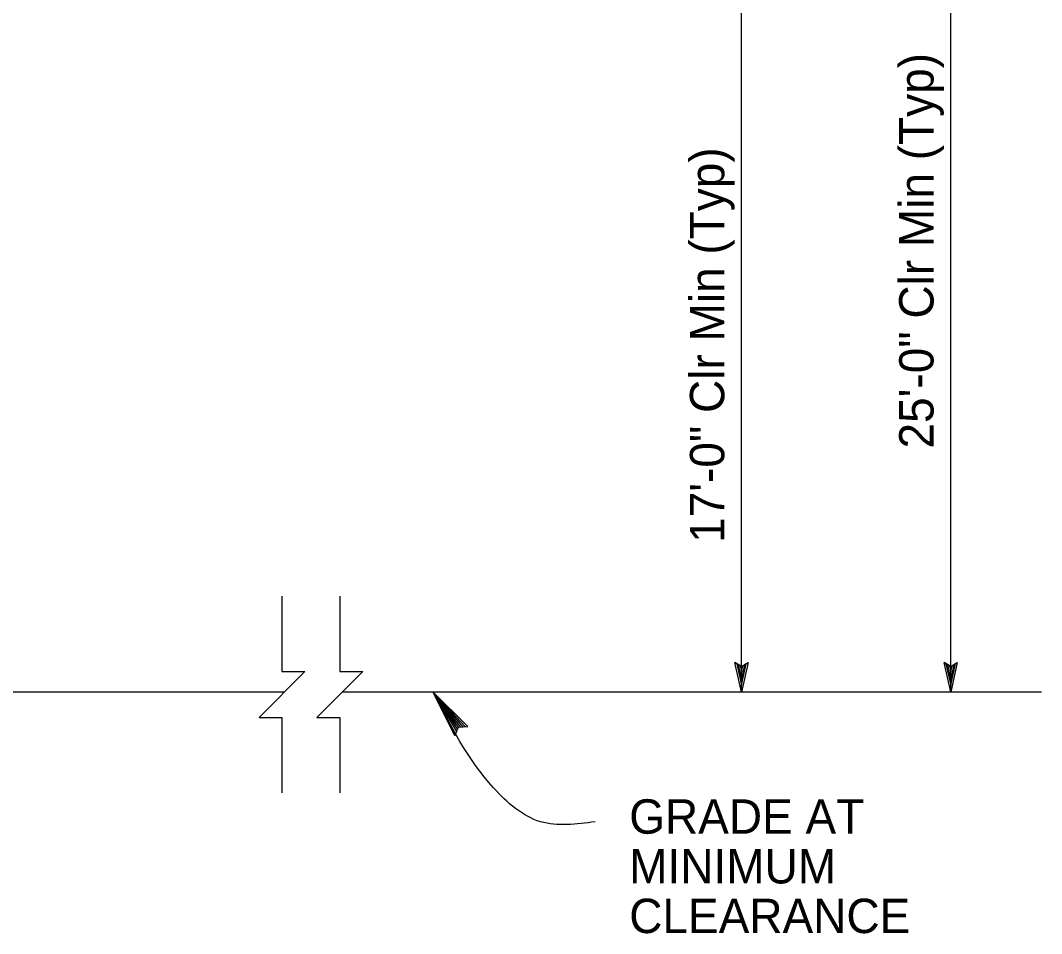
# Model space of a CAD drawing. Extents: x -893 to 867, y -474 to 712.
# Drawn here: x -138.6 to 69.9, y -209.7 to -23.3 of the extents above; entities that cross this region are included whole.
import ezdxf

# ---------------------------------------------------------------- set-up
doc = ezdxf.new("R2010")
doc.units = 0
for name, color, linetype in [('212 Leaders and Dim Lines', 7, 'Continuous'), ('214 Text and Titles', 7, 'Continuous'), ('257 Ground Line', 7, 'Continuous'), ('60 Nongeo Data', 7, 'Continuous')]:
    doc.layers.add(name, color=color, linetype=linetype)

# ---------------------------------------------------------------- blocks, each defined once
blk = doc.blocks.new('AHT')
at = {"layer": '60 Nongeo Data'}
blk.add_lwpolyline([(-5.9055, 1.3189), (0, 0), (-5.9059, -1.3094), (-5.6957, -0.9602), (-1.3693, -0.0035), (-5.6968, 0.9693), (-5.4886, 0.6205), (-2.7193, 0.002), (-5.4858, -0.6114), (-5.2756, -0.2622), (-4.0791, 0.0031), (-5.2799, 0.2713), (-5.1181, 0), (-5.9059, -1.3094), (-5.1181, 0)], close=True, dxfattribs=at)

msp = doc.modelspace()

# ---------------------------------------------------------------- linework, layer by layer
at = {"layer": '212 Leaders and Dim Lines'}
msp.add_spline([(-21.23, -186.88), (-32.38, -186.88), (-41.98, -179.96), (-54.33, -160.42)], degree=3, dxfattribs=at)
at = {"layer": '257 Ground Line'}
for p, q in [((-84.69, -160.42), (-475.78, -160.42)), ((69.91, -160.42), (-72.87, -160.42))]:
    msp.add_line(p, q, dxfattribs=at)
for points in [[(-85.18, -140.84), (-85.18, -156.22), (-80.49, -156.22), (-89.87, -165.6), (-85.18, -165.6), (-85.18, -180.98)], [(-73.36, -140.84), (-73.36, -156.22), (-68.68, -156.22), (-78.05, -165.6), (-73.36, -165.6), (-73.36, -180.98)]]:
    msp.add_lwpolyline(points, dxfattribs=at)
at = {"layer": '60 Nongeo Data'}
for p, q in [((51.36, -160.42), (51.36, 54.4)), ((8.64, -160.42), (8.64, 3.11)), ((-49.16, -167.58), (-54.33, -160.42)), ((-49.9, -169.36), (-54.33, -160.42)), ((-54.33, -160.42), (-47.24, -167.44)), ((-48.2, -167.51), (-54.33, -160.42)), ((-54.33, -160.42), (-49.53, -168.47)), ((-49.72, -168.92), (-54.33, -160.42)), ((-54.33, -160.42), (-49.35, -168.03)), ((-48.68, -167.55), (-54.33, -160.42)), ((-54.33, -160.42), (-47.72, -167.48)), ((-49.53, -168.47), (-49.9, -169.36)), ((-49.53, -168.47), (-49.16, -167.58)), ((-49.16, -167.58), (-48.2, -167.51)), ((-48.2, -167.51), (-47.24, -167.44))]:
    msp.add_line(p, q, dxfattribs=at)

# ---------------------------------------------------------------- block references
at = {"layer": '60 Nongeo Data', "xscale": 1.019854721549637, "yscale": 1.014952630978199, "rotation": -90}
for p in [(8.64, -160.42), (51.36, -160.42)]:
    msp.add_blockref('AHT', p, dxfattribs=at)

# ---------------------------------------------------------------- texts
at = {"layer": '212 Leaders and Dim Lines'}
for s, p in [('25\'-0" Clr Min (Typ)', (47.85, -110.67)), ('17\'-0" Clr Min (Typ)', (5.13, -129.94))]:
    msp.add_text(s, height=7.02, rotation=90, dxfattribs=at).set_placement(p)
at = {"layer": '214 Text and Titles'}
for s, p in [('GRADE AT', (-14.28, -189.32)), ('MINIMUM', (-14.28, -199.47)), ('CLEARANCE', (-14.28, -209.61))]:
    msp.add_text(s, height=7.02, dxfattribs=at).set_placement(p)

doc.saveas('drawing.dxf')
